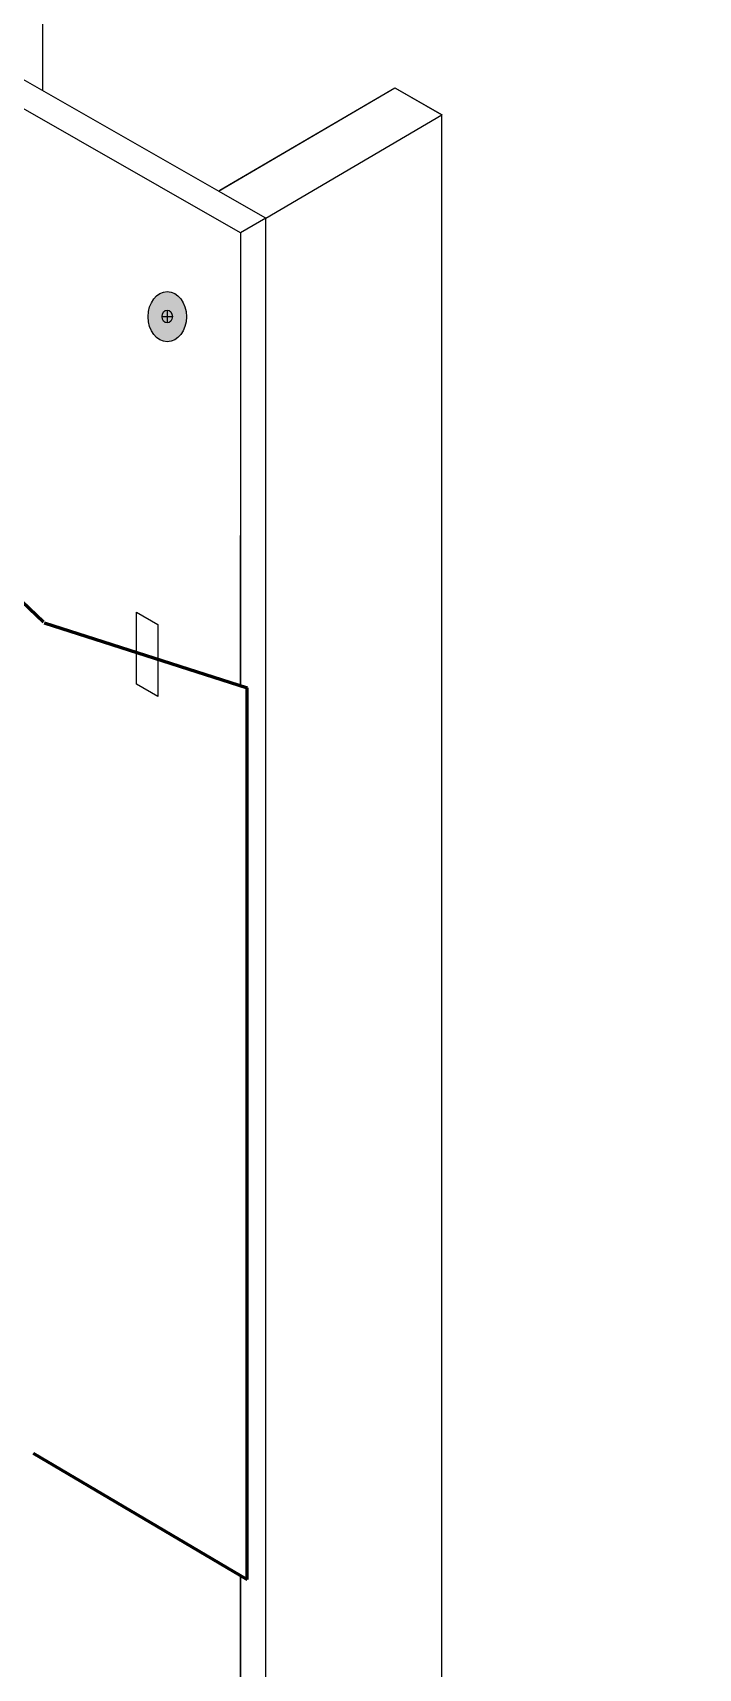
# Model space of a CAD drawing. Extents: x -1279 to 5791, y -3809 to 1769.
# Drawn here: x 31.5 to 158.6, y -2908.5 to -2596.4 of the extents above; entities that cross this region are included whole.
import ezdxf

# ---------------------------------------------------------------- set-up
doc = ezdxf.new("R2010")
doc.units = 0
doc.header["$MEASUREMENT"] = 0
doc.layers.add('G-ANNO-TTLB', color=7, linetype='Continuous', lineweight=0)
doc.layers.add('TYVEK', color=7, linetype='Continuous', lineweight=0)

# ---------------------------------------------------------------- blocks, each defined once
blk = doc.blocks.new('Block_108')
at = {"layer": 'TYVEK', "true_color": 0x003b71, "transparency": 33554687}
h = blk.add_hatch(color=156, dxfattribs=at)
h.dxf.hatch_style = 2
edge = h.paths.add_edge_path()
edge.add_ellipse((57.22, -2650.62), major_axis=(0, 4.78), ratio=0.766948, start_angle=0, end_angle=360)
at = {"layer": 'TYVEK', "color": 18, "lineweight": 25, "true_color": 0x000000}
blk.add_line((56.25, -2650.59), (58.19, -2650.59), dxfattribs=at)
at = {"layer": 'TYVEK', "color": 18, "lineweight": 25, "true_color": 0x080808}
blk.add_line((57.22, -2649.35), (57.22, -2651.82), dxfattribs=at)
at = {"layer": 'TYVEK', "color": 8, "lineweight": 25, "true_color": 0x808080}
blk.add_lwpolyline([(56.71, -2646.25)], dxfattribs=at)
at = {"layer": 'TYVEK', "color": 18, "lineweight": 25, "true_color": 0x000000}
for centre, major_axis, ratio in [((57.22, -2650.62), (0, 4.78), 0.766948), ((57.22, -2650.59), (0, 1.23), 0.788846)]:
    blk.add_ellipse(centre, major_axis=major_axis, ratio=ratio, dxfattribs=at)

msp = doc.modelspace()

# ---------------------------------------------------------------- hatches: boundary and pattern name
at = {"layer": 'G-ANNO-TTLB', "true_color": 0xff00ff, "transparency": 33554687}
h = msp.add_hatch(color=6, dxfattribs=at)
edge = h.paths.add_edge_path()
edge.add_spline(control_points=[(1773.02, -3692.6), (1773.02, -3692.6), (-1156.5, -3692.6), (-1156.5, -3692.6), (-1156.5, -3692.6), (-1156.5, -1235.6), (-1156.5, -1235.6), (-1156.5, -1235.6), (1773.02, -1235.6), (1773.02, -1235.6), (1773.02, -1235.6), (1773.02, -3692.6), (1773.02, -3692.6)], knot_values=[0, 0, 0, 0, 1, 1, 1, 2, 2, 2, 3, 3, 3, 4, 4, 4, 4], degree=3, periodic=0)
edge = h.paths.add_edge_path()
edge.add_spline(control_points=[(-1147.5, -1244.6), (-1147.5, -1244.6), (-1147.5, -3683.6), (-1147.5, -3683.6), (-1147.5, -3683.6), (1764.02, -3683.6), (1764.02, -3683.6), (1764.02, -3683.6), (1764.02, -1244.6), (1764.02, -1244.6), (1764.02, -1244.6), (-1147.5, -1244.6), (-1147.5, -1244.6)], knot_values=[0, 0, 0, 0, 1, 1, 1, 2, 2, 2, 3, 3, 3, 4, 4, 4, 4], degree=3, periodic=0)
edge.add_line((-1147.5, -1244.6), (-1147.5, -1244.6))

# ---------------------------------------------------------------- linework, layer by layer
at = {"layer": 'G-ANNO-TTLB'}
for points in [[(1773.02, -3692.6), (1773.02, -3692.6), (-1156.5, -3692.6), (-1156.5, -3692.6), (-1156.5, -3692.6), (-1156.5, -1235.6), (-1156.5, -1235.6), (-1156.5, -1235.6), (1773.02, -1235.6), (1773.02, -1235.6), (1773.02, -1235.6), (1773.02, -3692.6), (1773.02, -3692.6)], [(-1147.5, -1244.6), (-1147.5, -1244.6), (-1147.5, -3683.6), (-1147.5, -3683.6), (-1147.5, -3683.6), (1764.02, -3683.6), (1764.02, -3683.6), (1764.02, -3683.6), (1764.02, -1244.6), (1764.02, -1244.6), (1764.02, -1244.6), (-1147.5, -1244.6), (-1147.5, -1244.6)]]:
    msp.add_open_spline(points, degree=3, knots=[0, 0, 0, 0, 1, 1, 1, 2, 2, 2, 3, 3, 3, 4, 4, 4, 4], dxfattribs=at)
at = {"layer": 'TYVEK', "color": 2, "lineweight": 25, "true_color": 0xffff00}
for p, q in [((76.03, -2631.81), (-192.76, -2478.33)), ((76.03, -2726.32), (76.03, -2631.81)), ((71.22, -2721.03), (71.22, -2692.37)), ((76.03, -3056.18), (76.03, -2719.32)), ((71.22, -3058.96), (71.22, -2890.72))]:
    msp.add_line(p, q, dxfattribs=at)
at = {"layer": 'TYVEK', "color": 18, "lineweight": 25, "true_color": 0x000000}
for p, q in [((71.22, -2634.6), (-197.57, -2481.11)), ((71.22, -2634.6), (71.22, -2721.03)), ((71.22, -2890.72), (71.22, -3058.96))]:
    msp.add_line(p, q, dxfattribs=at)
at = {"layer": 'TYVEK', "color": 33, "lineweight": 25, "true_color": 0xcc9966}
for p, q in [((33.43, -2568.56), (33.43, -2607.48)), ((67.29, -2626.51), (100.7, -2606.94)), ((100.7, -2606.94), (109.67, -2612.12)), ((76.03, -2631.81), (109.67, -2612.12)), ((109.65, -3036.61), (109.65, -2612.25))]:
    msp.add_line(p, q, dxfattribs=at)
at = {"layer": 'TYVEK', "color": 165, "lineweight": 25, "true_color": 0x4c5f99}
msp.add_line((76.03, -2631.81), (71.22, -2634.6), dxfattribs=at)
at = {"layer": 'TYVEK', "color": 18, "lineweight": 60, "true_color": 0x000000}
for p, q in [((33.61, -2708.93), (9.5, -2686.04)), ((33.74, -2709.01), (72.49, -2721.43)), ((72.49, -2891.55), (72.49, -2721.43)), ((31.59, -2867.43), (72.49, -2891.55))]:
    msp.add_line(p, q, dxfattribs=at)
at = {"layer": 'TYVEK', "color": 33, "lineweight": 25, "true_color": 0xcc9966}
msp.add_lwpolyline([(76.03, -2631.81), (67.03, -2626.65), (100.68, -2606.95), (109.68, -2612.11)], dxfattribs=at)
at = {"layer": 'TYVEK', "color": 2, "lineweight": 25, "true_color": 0xffff00}
msp.add_lwpolyline([(51.36, -2720.76), (51.36, -2707), (55.41, -2709.32), (55.41, -2723.08)], close=True, dxfattribs=at)

# ---------------------------------------------------------------- block references
at = {"layer": 'TYVEK'}
msp.add_blockref('Block_108', (0, 0), dxfattribs=at)

doc.saveas('drawing.dxf')
